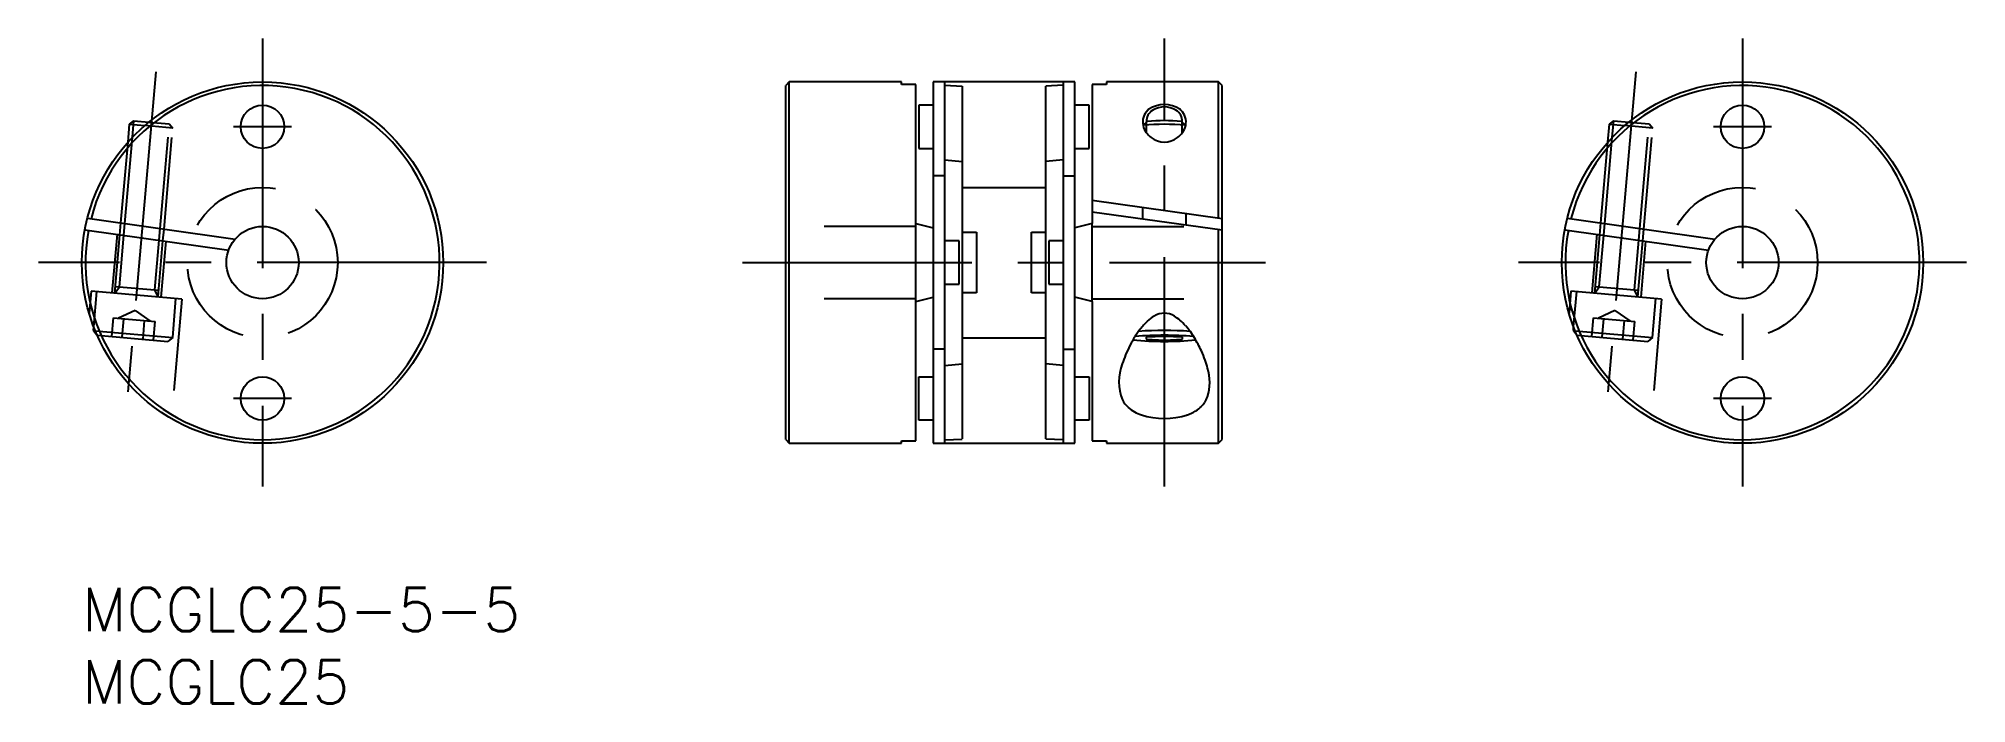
# Model space of a CAD drawing. Extents: x -3 to 130, y -8 to 38.
import ezdxf

# ---------------------------------------------------------------- set-up
doc = ezdxf.new("R2010")
doc.units = 0
doc.header["$LTSCALE"] = 0.5
doc.linetypes.add('CENTER', pattern=[50.8, 31.75, -6.35, 6.35, -6.35])
doc.linetypes.add('DASHED', pattern=[19.05, 12.7, -6.35])
for name, color, linetype in [('MSM_CENTER', 1, 'CENTER'), ('MSM_CONTINUOUS', 7, 'CONTINUOUS'), ('MSM_DASHED', 4, 'DASHED'), ('MSM_NARROW', 5, 'CONTINUOUS'), ('MSM_PART_NUMBER', 7, 'CONTINUOUS')]:
    doc.layers.add(name, color=color, linetype=linetype)
doc.styles.get("Standard").update_dxf_attribs({"font": 'txt.shx', "height": 3, "bigfont": 'bigfont.shx'})

# ---------------------------------------------------------------- blocks, each defined once
blk = doc.blocks.new('*U7')
at = {"layer": 'MSM_PART_NUMBER'}
blk.add_text('MCGLC25-5-5', height=3, dxfattribs=at).set_placement((0, -3))
blk = doc.blocks.new('*U8')
at = {"layer": 'MSM_PART_NUMBER'}
blk.add_text('MCGLC25', height=3, dxfattribs=at).set_placement((0, -8))

msp = doc.modelspace()

# ---------------------------------------------------------------- linework, layer by layer
at = {"layer": 'MSM_CENTER'}
for p, q in [((12.5, 38), (12.5, 7)), ((74.9, 7), (74.9, 38)), ((114.9, 38), (114.9, 7)), ((5.12, 35.69), (2.94, 10.79)), ((107.52, 35.69), (105.34, 10.79)), ((14.5, 31.9), (10.5, 31.9)), ((116.9, 31.9), (112.9, 31.9)), ((28, 22.5), (-3, 22.5)), ((45.7, 22.5), (81.9, 22.5)), ((130.4, 22.5), (99.4, 22.5)), ((14.5, 13.1), (10.5, 13.1)), ((116.9, 13.1), (112.9, 13.1))]:
    msp.add_line(p, q, dxfattribs=at)
at = {"layer": 'MSM_CONTINUOUS'}
for p, q in [((48.95, 35), (48.7, 34.75)), ((48.7, 10.25), (48.7, 34.75)), ((56.7, 35), (48.95, 35)), ((48.95, 10), (48.95, 35)), ((56.7, 34.82), (56.7, 35)), ((57.7, 34.82), (56.7, 34.82)), ((57.7, 25.2), (57.7, 34.82)), ((68.7, 35), (58.9, 35)), ((58.9, 35), (58.9, 10)), ((59.7, 10), (59.7, 35)), ((59.7, 34.77), (60.9, 34.7)), ((60.9, 34.7), (60.9, 10.3)), ((67.9, 34.77), (66.7, 34.7)), ((66.7, 10.3), (66.7, 34.7)), ((67.9, 35), (67.9, 10)), ((68.7, 10), (68.7, 35)), ((70.9, 34.82), (69.9, 34.82)), ((69.9, 34.82), (69.9, 25.2)), ((78.65, 35), (70.9, 35)), ((70.9, 35), (70.9, 34.82)), ((78.9, 34.75), (78.65, 35)), ((78.65, 25.59), (78.65, 35)), ((78.9, 10.25), (78.9, 34.75)), ((58.9, 33.4), (57.9, 33.4)), ((57.9, 33.4), (57.9, 30.4)), ((69.7, 33.4), (68.7, 33.4)), ((69.7, 30.4), (69.7, 33.4)), ((3.19, 30.84), (3.3, 32.07)), ((3.3, 32.07), (3.59, 32.31)), ((3.3, 32.07), (4.35, 31.98)), ((3.49, 31.17), (3.59, 32.31)), ((3.59, 32.31), (4.64, 32.22)), ((73.68, 32.24), (73.42, 31.99)), ((76.11, 32.24), (76.38, 31.99)), ((105.59, 30.84), (105.7, 32.07)), ((105.7, 32.07), (105.99, 32.31)), ((105.7, 32.07), (106.75, 31.98)), ((105.89, 31.17), (105.99, 32.31)), ((105.99, 32.31), (107.04, 32.22)), ((57.9, 30.4), (58.9, 30.4)), ((59.7, 29.61), (60.9, 29.5)), ((67.9, 29.61), (66.7, 29.5)), ((68.7, 30.4), (69.7, 30.4)), ((69.9, 26.82), (78.9, 25.56)), ((0.38, 25.57), (10.6, 24.13)), ((69.9, 26.02), (78.9, 24.76)), ((73.4, 25.53), (73.4, 26.33)), ((76.4, 25.11), (76.4, 25.91)), ((102.78, 25.57), (113, 24.13)), ((0.21, 24.77), (10.16, 23.37)), ((2.63, 24.43), (2.7, 25.24)), ((5.61, 24.01), (5.68, 24.82)), ((57.7, 25.2), (58.9, 24.9)), ((60.9, 24.6), (61.9, 24.6)), ((61.9, 24.6), (61.9, 20.4)), ((65.7, 24.6), (66.7, 24.6)), ((65.7, 20.4), (65.7, 24.6)), ((69.9, 25.2), (68.7, 24.9)), ((78.65, 10), (78.65, 24.79)), ((102.61, 24.77), (112.56, 23.37)), ((105.03, 24.43), (105.1, 25.24)), ((108.01, 24.01), (108.08, 24.82)), ((60.7, 24), (59.7, 24)), ((60.7, 21), (60.7, 24)), ((67.9, 24), (66.9, 24)), ((66.9, 24), (66.9, 21)), ((57.7, 19.8), (58.9, 20.1)), ((59.7, 21), (60.7, 21)), ((61.9, 20.4), (60.9, 20.4)), ((66.7, 20.4), (65.7, 20.4)), ((66.9, 21), (67.9, 21)), ((69.9, 19.8), (68.7, 20.1)), ((57.7, 10.18), (57.7, 19.8)), ((69.9, 19.8), (69.9, 10.18)), ((0.8, 17.8), (0.82, 18.05)), ((0.8, 17.8), (0.92, 17.79)), ((0.8, 17.8), (1.04, 17.51)), ((74.9, 17.39), (73.65, 17.33)), ((76.15, 17.33), (74.9, 17.39)), ((74.9, 17.39), (74.9, 17.14)), ((103.2, 17.8), (103.22, 18.05)), ((103.2, 17.8), (103.32, 17.79)), ((103.2, 17.8), (103.44, 17.51)), ((73.65, 17.33), (73.65, 17.2)), ((73.65, 17.2), (74.9, 17.14)), ((74.9, 17.14), (76.15, 17.2)), ((76.15, 17.2), (76.15, 17.33)), ((59.7, 15.39), (60.9, 15.5)), ((67.9, 15.39), (66.7, 15.5)), ((57.9, 14.6), (58.9, 14.6)), ((57.9, 11.6), (57.9, 14.6)), ((68.7, 14.6), (69.7, 14.6)), ((69.7, 14.6), (69.7, 11.6)), ((58.9, 11.6), (57.9, 11.6)), ((69.7, 11.6), (68.7, 11.6)), ((48.7, 10.25), (48.95, 10)), ((48.95, 10), (56.7, 10)), ((56.7, 10), (56.7, 10.18)), ((56.7, 10.18), (57.7, 10.18)), ((58.9, 10), (68.7, 10)), ((59.7, 10.23), (60.9, 10.29)), ((67.9, 10.23), (66.7, 10.29)), ((69.9, 10.18), (70.9, 10.18)), ((70.9, 10.18), (70.9, 10)), ((70.9, 10), (78.65, 10)), ((78.65, 10), (78.9, 10.25))]:
    msp.add_line(p, q, dxfattribs=at)
for centre, radius in [((12.5, 22.5), 12.5), ((114.9, 22.5), 12.5), ((12.5, 31.9), 1.5), ((114.9, 31.9), 1.5), ((12.5, 22.5), 2.5), ((114.9, 22.5), 2.5), ((12.5, 13.1), 1.5), ((114.9, 13.1), 1.5)]:
    msp.add_circle(centre, radius, dxfattribs=at)
for centre, radius, start, end in [((12.5, 22.5), 12.25, 169.4733, 165.6735), ((114.9, 22.5), 12.25, 169.4733, 165.6735), ((74.9, 16.99), 15.08, 84.5026, 95.4974), ((74.54, 32.29), 0.872, 120.4657, 184.1883), ((73.72, 32.21), 0.0506, 95.4973, 134.3893), ((74.9, 19.96), 12.36, 84.5027, 95.4973), ((74.9, 31.69), 1.58, 59.5343, 120.4657), ((75.26, 32.29), 0.872, 355.8186, 59.5343), ((76.08, 32.21), 0.0506, 45.6107, 84.5027), ((73.46, 31.94), 0.0617, 95.4974, 128.8825), ((74.56, 32.21), 1.16, 191.3968, 218.0668), ((75.22, 32.73), 2, 218.0668, 231.9484), ((74.9, 32.32), 1.48, 231.9484, 308.0516), ((74.58, 32.73), 2, 308.0516, 321.9332), ((75.24, 32.21), 1.16, 321.9332, 348.6032), ((76.34, 31.94), 0.0617, 51.1175, 84.5026), ((75.48, 16.61), 2.54, 120.4322, 133.8132), ((74.9, 17.7), 1.3, 57.4833, 122.5167), ((74.35, 16.67), 2.46, 48.4489, 59.6251), ((79.86, 12.94), 8.28, 147.6125, 152.5266), ((78.66, 13.71), 6.86, 142.4078, 147.6762), ((74.9, -7.15), 24.62, 85.3053, 94.6933), ((74.9, -9.84), 27.64, 86.3163, 93.6831), ((76.86, 15.13), 4.56, 133.4247, 142.751), ((73.41, 15.59), 3.89, 40.6732, 48.6212), ((71.47, 13.93), 6.46, 31.4247, 40.4979), ((78.71, 13.39), 7.04, 157.2325, 162.6465), ((79.95, 12.88), 8.38, 152.4743, 157.3269), ((74.9, 41.67), 24.62, 264.9496, 275.0502), ((69.79, 12.85), 8.45, 24.7481, 31.7089), ((70.31, 13.08), 7.88, 19.848, 24.8067), ((75.05, 14.26), 3.3, 158.1251, 202.1997), ((72.33, 13.79), 5.74, 14.2283, 20.0747), ((74.78, 14.21), 3.26, 342.2417, 17.7583), ((73.69, 13.9), 1.91, 207.6249, 227.4473), ((73.94, 14.18), 2.3, 227.4769, 240.9783), ((74.32, 14.84), 3.05, 240.8727, 250.6454), ((75.42, 14.98), 3.2, 289.492, 295.8212), ((75.66, 14.49), 2.66, 295.8196, 302.8536), ((75.92, 14.1), 2.19, 302.7533, 314.6748), ((76.1, 13.91), 1.92, 314.7901, 325.7613), ((76.11, 13.9), 1.91, 325.8537, 338.8278), ((74.9, 16.87), 5.16, 252.0149, 287.9851)]:
    msp.add_arc(centre, radius, start, end, dxfattribs=at)
at = {"layer": 'MSM_DASHED'}
for p, q in [((5.68, 24.82), (6.43, 33.43)), ((108.08, 24.82), (108.83, 33.43)), ((4.64, 32.22), (6.04, 32.1)), ((5.41, 24.86), (6.14, 33.26)), ((6.04, 32.1), (6.29, 31.81)), ((107.04, 32.22), (108.44, 32.1)), ((107.81, 24.86), (108.54, 33.26)), ((108.44, 32.1), (108.69, 31.81)), ((2.7, 25.24), (3.19, 30.84)), ((2.97, 25.2), (3.49, 31.17)), ((6.29, 31.81), (4.35, 31.98)), ((105.1, 25.24), (105.59, 30.84)), ((105.37, 25.2), (105.89, 31.17)), ((108.69, 31.81), (106.75, 31.98)), ((59.7, 28.5), (58.9, 28.5)), ((67.9, 28.5), (68.7, 28.5)), ((60.9, 27.7), (66.7, 27.7)), ((2.43, 24.46), (2.08, 20.4)), ((2.28, 20.38), (2.63, 24.43)), ((2.59, 20.83), (2.9, 24.39)), ((5.04, 20.61), (5.34, 24.05)), ((5.27, 20.12), (5.61, 24.01)), ((57.7, 25), (48.7, 25)), ((57.7, 19.8), (57.7, 25.2)), ((69.9, 19.8), (69.9, 25.2)), ((69.9, 25), (78.9, 25)), ((104.83, 24.46), (104.48, 20.4)), ((104.68, 20.38), (105.03, 24.43)), ((104.99, 20.83), (105.3, 24.39)), ((107.44, 20.61), (107.74, 24.05)), ((107.67, 20.12), (108.01, 24.01)), ((5.8, 23.99), (5.46, 20.1)), ((108.2, 23.99), (107.86, 20.1)), ((0.63, 20.53), (0.5, 19)), ((6.91, 19.98), (0.63, 20.53)), ((0.82, 18.05), (1.03, 20.49)), ((2.32, 20.85), (5.31, 20.59)), ((5.27, 20.12), (5.04, 20.61)), ((6.28, 17.32), (6.51, 20.01)), ((103.03, 20.53), (102.9, 19)), ((109.31, 19.98), (103.03, 20.53)), ((103.22, 18.05), (103.43, 20.49)), ((104.72, 20.85), (107.71, 20.59)), ((107.67, 20.12), (107.44, 20.61)), ((108.68, 17.32), (108.91, 20.01)), ((2.07, 17.39), (2.18, 18.68)), ((2.18, 18.68), (5.06, 18.43)), ((3.68, 19.18), (2.54, 18.65)), ((3.68, 19.18), (4.7, 18.46)), ((6.91, 19.98), (6.19, 11.71)), ((57.7, 20), (48.7, 20)), ((69.9, 20), (78.9, 20)), ((104.47, 17.39), (104.59, 18.68)), ((104.59, 18.68), (107.46, 18.43)), ((106.08, 19.18), (104.94, 18.65)), ((106.08, 19.18), (107.1, 18.46)), ((109.31, 19.98), (108.59, 11.71)), ((0.92, 17.79), (6.28, 17.32)), ((1.07, 17.48), (1.04, 17.51)), ((1.07, 17.48), (5.95, 17.05)), ((2.79, 17.33), (2.9, 18.62)), ((4.23, 17.2), (4.34, 18.5)), ((4.95, 17.14), (5.06, 18.43)), ((103.32, 17.79), (108.68, 17.32)), ((103.47, 17.48), (103.44, 17.51)), ((103.47, 17.48), (108.35, 17.05)), ((105.19, 17.33), (105.3, 18.62)), ((106.63, 17.2), (106.74, 18.5)), ((107.35, 17.14), (107.46, 18.43)), ((6.28, 17.32), (5.95, 17.05)), ((59.7, 16.5), (58.9, 16.5)), ((60.9, 17.3), (66.7, 17.3)), ((67.9, 16.5), (68.7, 16.5)), ((108.68, 17.32), (108.35, 17.05))]:
    msp.add_line(p, q, dxfattribs=at)
for centre in [(12.5, 22.5), (114.9, 22.5)]:
    msp.add_circle(centre, 5.2, dxfattribs=at)
at = {"layer": 'MSM_NARROW'}
for p, q in [((73.67, 31.47), (73.67, 32.23)), ((76.13, 31.47), (76.13, 32.23)), ((2.9, 24.39), (2.97, 25.2)), ((5.34, 24.05), (5.41, 24.86)), ((105.3, 24.39), (105.37, 25.2)), ((107.74, 24.05), (107.81, 24.86)), ((2.28, 20.38), (2.59, 20.83)), ((104.68, 20.38), (104.99, 20.83))]:
    msp.add_line(p, q, dxfattribs=at)
for centre, radius, start, end in [((74.9, 31.46), 1.97, 57.0644, 122.9356), ((74.56, 32.21), 1.16, 133.9165, 191.3968), ((74.1, 32.69), 0.5, 122.9356, 133.9165), ((75.7, 32.69), 0.5, 46.0835, 57.0644), ((75.24, 32.21), 1.16, 348.6032, 46.0835)]:
    msp.add_arc(centre, radius, start, end, dxfattribs=at)

# ---------------------------------------------------------------- block references
at = {"layer": 'MSM_CONTINUOUS'}
for name in ['*U7', '*U8']:
    msp.add_blockref(name, (0, 0), dxfattribs=at)

doc.saveas('drawing.dxf')
